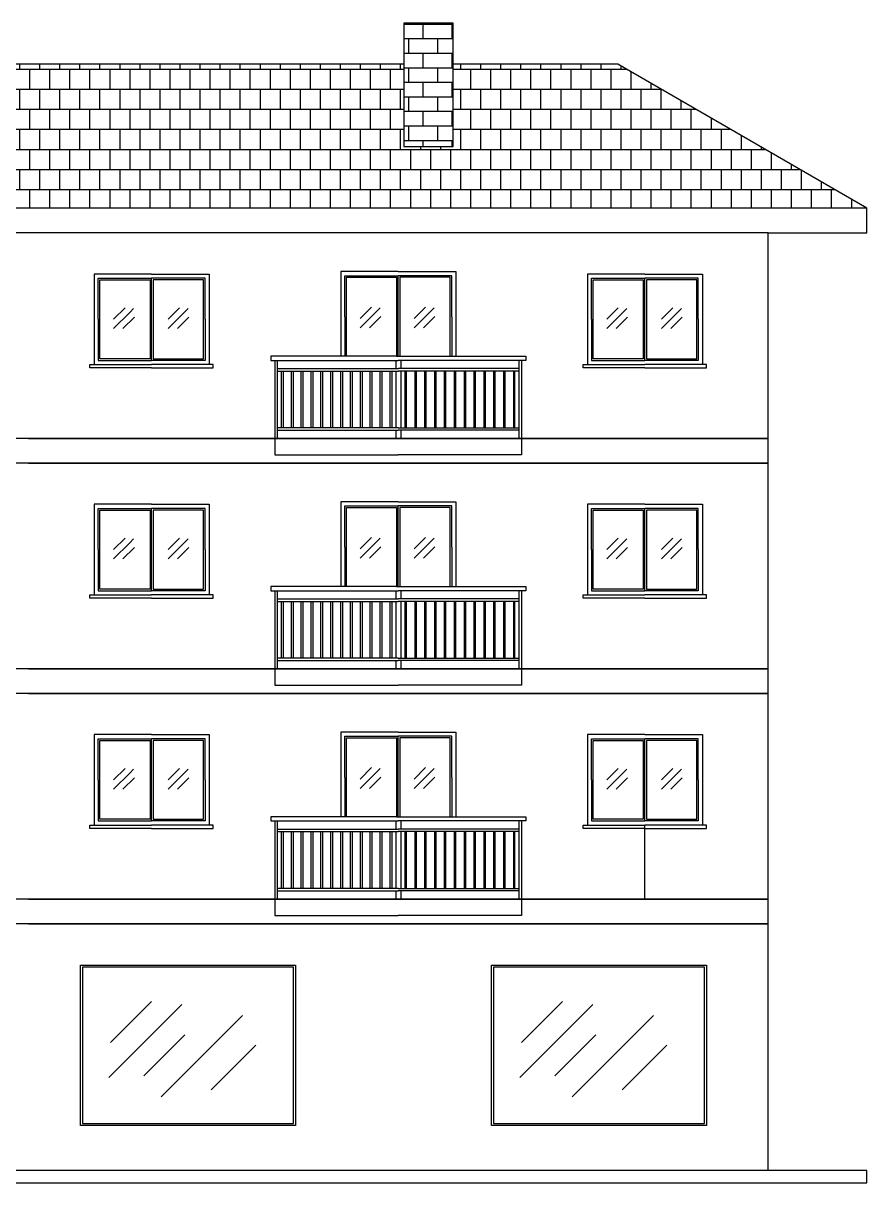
# Model space of a CAD drawing. Header units: millimetres. Extents: x -905 to 1335, y 182 to 1592.
# Drawn here: x 309 to 1335, y 182 to 1592 of the extents above; entities that cross this region are included whole.
import ezdxf

# ---------------------------------------------------------------- set-up
doc = ezdxf.new("R2010")
doc.units = ezdxf.units.MM

msp = doc.modelspace()

# ---------------------------------------------------------------- hatches: boundary and pattern name
h = msp.add_hatch()
h.set_pattern_fill('AR-B816', color=256, scale=0.087)
h.paths.add_polyline_path([(-341.7, 1542.1), (-341.7, 1592.1), (-401.7, 1592.1), (-401.7, 1542.1), (-401.7, 1442.1), (-341.7, 1442.1)])
h.paths.add_polyline_path([(832.1, 1592.1), (772.1, 1592.1), (772.1, 1542.1), (772.1, 1442.1), (832.1, 1442.1), (832.1, 1542.1)])
h = msp.add_hatch()
h.set_pattern_fill('AR-B88', color=256, scale=0.12)
h.paths.add_polyline_path([(1032.1, 1542.1), (832.1, 1542.1), (832.1, 1442.1), (772.1, 1442.1), (772.1, 1542.1), (215.2, 1542.1), (-341.7, 1542.1), (-341.7, 1442.1), (-401.7, 1442.1), (-401.7, 1542.1), (-601.7, 1542.1), (-904.8, 1367.1), (215.2, 1367.1), (1335.2, 1367.1)])

# ---------------------------------------------------------------- linework, layer by layer
for p, q in [((832.1, 1592.1), (772.1, 1592.1)), ((772.1, 1592.1), (772.1, 1542.1)), ((832.1, 1542.1), (832.1, 1592.1)), ((772.1, 1542.1), (215.2, 1542.1)), ((772.1, 1542.1), (772.1, 1442.1)), ((1032.1, 1542.1), (832.1, 1542.1)), ((832.1, 1442.1), (832.1, 1542.1)), ((1335.2, 1367.1), (1032.1, 1542.1)), ((772.1, 1442.1), (832.1, 1442.1)), ((1335.2, 1367.1), (215.2, 1367.1)), ((1335.2, 1337.1), (1335.2, 1367.1)), ((1215.2, 1337.1), (215.2, 1337.1)), ((1215.2, 1087.1), (1215.2, 1337.1)), ((1215.2, 1337.1), (1335.2, 1337.1)), ((465.2, 1287.1), (395.2, 1287.1)), ((395.2, 1287.1), (395.2, 1177.1)), ((465.2, 1287.1), (535.2, 1287.1)), ((535.2, 1287.1), (535.2, 1177.1)), ((765.2, 1290.1), (695.2, 1290.1)), ((695.2, 1290.1), (695.2, 1187.1)), ((700.2, 1235.1), (700.2, 1285.1)), ((700.2, 1285.1), (765.2, 1285.1)), ((702.2, 1235.1), (702.2, 1283.1)), ((702.2, 1283.1), (763.2, 1283.1)), ((763.2, 1283.1), (763.2, 1187.1)), ((765.2, 1290.1), (835.2, 1290.1)), ((765.2, 1187.1), (765.2, 1285.1)), ((765.2, 1187.1), (765.2, 1285.1)), ((765.2, 1187.1), (765.2, 1285.1)), ((830.2, 1285.1), (765.2, 1285.1)), ((765.2, 1187.1), (765.2, 1285.1)), ((828.2, 1283.1), (767.2, 1283.1)), ((767.2, 1283.1), (767.2, 1187.1)), ((828.2, 1235.1), (828.2, 1283.1)), ((830.2, 1235.1), (830.2, 1285.1)), ((835.2, 1290.1), (835.2, 1187.1)), ((1065.2, 1287.1), (995.2, 1287.1)), ((995.2, 1287.1), (995.2, 1177.1)), ((1065.2, 1287.1), (1135.2, 1287.1)), ((1135.2, 1287.1), (1135.2, 1177.1)), ((400.2, 1232.1), (400.2, 1282.1)), ((400.2, 1282.1), (465.2, 1282.1)), ((402.2, 1232.1), (402.2, 1280.1)), ((402.2, 1280.1), (463.2, 1280.1)), ((463.2, 1280.1), (463.2, 1184.1)), ((465.2, 1182.1), (465.2, 1282.1)), ((465.2, 1182.1), (465.2, 1282.1)), ((530.2, 1282.1), (465.2, 1282.1)), ((528.2, 1280.1), (467.2, 1280.1)), ((467.2, 1280.1), (467.2, 1184.1)), ((528.2, 1232.1), (528.2, 1280.1)), ((530.2, 1232.1), (530.2, 1282.1)), ((1000.2, 1232.1), (1000.2, 1282.1)), ((1000.2, 1282.1), (1065.2, 1282.1)), ((1002.2, 1232.1), (1002.2, 1280.1)), ((1002.2, 1280.1), (1063.2, 1280.1)), ((1063.2, 1280.1), (1063.2, 1184.1)), ((1065.2, 1182.1), (1065.2, 1282.1)), ((1065.2, 1182.1), (1065.2, 1282.1)), ((1130.2, 1282.1), (1065.2, 1282.1)), ((1128.2, 1280.1), (1067.2, 1280.1)), ((1067.2, 1280.1), (1067.2, 1184.1)), ((1128.2, 1232.1), (1128.2, 1280.1)), ((1130.2, 1232.1), (1130.2, 1282.1)), ((419, 1232.1), (432.8, 1245.9)), ((438.5, 1240.2), (443.3, 1245.1)), ((485.3, 1232.1), (499.2, 1245.9)), ((504.8, 1240.2), (509.7, 1245.1)), ((718.9, 1233), (732.7, 1246.9)), ((738.4, 1241.2), (718.9, 1221.7)), ((738.4, 1241.2), (743.2, 1246)), ((784.6, 1233), (798.4, 1246.9)), ((804.1, 1241.2), (784.6, 1221.7)), ((804.1, 1241.2), (808.9, 1246)), ((1019, 1232.1), (1032.8, 1245.9)), ((1038.5, 1240.2), (1043.3, 1245.1)), ((1085.3, 1232.1), (1099.2, 1245.9)), ((1104.8, 1240.2), (1109.7, 1245.1)), ((400.2, 1232.1), (400.2, 1182.1)), ((402.2, 1184.1), (402.2, 1232.1)), ((438.5, 1240.2), (419, 1220.7)), ((444.2, 1234.6), (430.3, 1220.7)), ((504.8, 1240.2), (485.3, 1220.7)), ((510.5, 1234.6), (496.6, 1220.7)), ((528.2, 1184.1), (528.2, 1232.1)), ((530.2, 1232.1), (530.2, 1182.1)), ((700.2, 1235.1), (700.2, 1187.1)), ((702.2, 1187.1), (702.2, 1235.1)), ((744.1, 1235.5), (730.2, 1221.7)), ((809.8, 1235.5), (795.9, 1221.7)), ((828.2, 1187.1), (828.2, 1235.1)), ((830.2, 1235.1), (830.2, 1187.1)), ((1000.2, 1232.1), (1000.2, 1182.1)), ((1002.2, 1184.1), (1002.2, 1232.1)), ((1038.5, 1240.2), (1019, 1220.7)), ((1044.2, 1234.6), (1030.3, 1220.7)), ((1104.8, 1240.2), (1085.3, 1220.7)), ((1110.5, 1234.6), (1096.6, 1220.7)), ((1128.2, 1184.1), (1128.2, 1232.1)), ((1130.2, 1232.1), (1130.2, 1182.1)), ((760.2, 1187.1), (610.2, 1187.1)), ((610.2, 1187.1), (610.2, 1182.1)), ((763.2, 1187.1), (702.2, 1187.1)), ((763.2, 1187.1), (767.2, 1187.1)), ((767.2, 1187.1), (828.2, 1187.1)), ((770.2, 1187.1), (920.2, 1187.1)), ((920.2, 1187.1), (920.2, 1182.1)), ((390.2, 1173.1), (390.2, 1177.1)), ((390.2, 1177.1), (465.2, 1177.1)), ((465.2, 1173.1), (390.2, 1173.1)), ((400.2, 1182.1), (465.2, 1182.1)), ((463.2, 1184.1), (402.2, 1184.1)), ((530.2, 1182.1), (465.2, 1182.1)), ((540.2, 1177.1), (465.2, 1177.1)), ((465.2, 1173.1), (540.2, 1173.1)), ((467.2, 1184.1), (528.2, 1184.1)), ((540.2, 1173.1), (540.2, 1177.1)), ((610.2, 1182.1), (765.2, 1182.1)), ((615.2, 1182.1), (615.2, 1087.1)), ((618.2, 1087.1), (618.2, 1182.1)), ((618.2, 1172.1), (765.2, 1172.1)), ((762.2, 1182.1), (762.2, 1172.1)), ((920.2, 1182.1), (765.2, 1182.1)), ((912.2, 1172.1), (765.2, 1172.1)), ((768.2, 1182.1), (768.2, 1172.1)), ((912.2, 1087.1), (912.2, 1182.1)), ((915.2, 1182.1), (915.2, 1087.1)), ((990.2, 1173.1), (990.2, 1177.1)), ((990.2, 1177.1), (1065.2, 1177.1)), ((1065.2, 1173.1), (990.2, 1173.1)), ((1000.2, 1182.1), (1065.2, 1182.1)), ((1063.2, 1184.1), (1002.2, 1184.1)), ((1130.2, 1182.1), (1065.2, 1182.1)), ((1140.2, 1177.1), (1065.2, 1177.1)), ((1065.2, 1173.1), (1140.2, 1173.1)), ((1067.2, 1184.1), (1128.2, 1184.1)), ((1140.2, 1173.1), (1140.2, 1177.1)), ((618.2, 1169.1), (765.2, 1169.1)), ((623.2, 1100.1), (623.2, 1169.1)), ((625.2, 1169.1), (625.2, 1100.1)), ((635.2, 1100.1), (635.2, 1169.1)), ((637.2, 1169.1), (637.2, 1100.1)), ((647.2, 1100.1), (647.2, 1169.1)), ((649.2, 1169.1), (649.2, 1100.1)), ((659.2, 1100.1), (659.2, 1169.1)), ((661.2, 1169.1), (661.2, 1100.1)), ((671.2, 1100.1), (671.2, 1169.1)), ((673.2, 1169.1), (673.2, 1100.1)), ((683.2, 1100.1), (683.2, 1169.1)), ((685.2, 1169.1), (685.2, 1100.1)), ((695.2, 1100.1), (695.2, 1169.1)), ((697.2, 1169.1), (697.2, 1100.1)), ((707.2, 1100.1), (707.2, 1169.1)), ((709.2, 1169.1), (709.2, 1100.1)), ((719.2, 1100.1), (719.2, 1169.1)), ((721.2, 1169.1), (721.2, 1100.1)), ((731.2, 1100.1), (731.2, 1169.1)), ((733.2, 1169.1), (733.2, 1100.1)), ((743.2, 1100.1), (743.2, 1169.1)), ((745.2, 1169.1), (745.2, 1100.1)), ((755.2, 1100.1), (755.2, 1169.1)), ((757.2, 1169.1), (757.2, 1100.1)), ((757.2, 1169.1), (757.2, 1100.1)), ((762.2, 1169.1), (762.2, 1100.1)), ((912.2, 1169.1), (765.2, 1169.1)), ((768.2, 1169.1), (768.2, 1100.1)), ((773.2, 1169.1), (773.2, 1100.1)), ((773.2, 1169.1), (773.2, 1100.1)), ((775.2, 1100.1), (775.2, 1169.1)), ((785.2, 1169.1), (785.2, 1100.1)), ((787.2, 1100.1), (787.2, 1169.1)), ((797.2, 1169.1), (797.2, 1100.1)), ((799.2, 1100.1), (799.2, 1169.1)), ((809.2, 1169.1), (809.2, 1100.1)), ((811.2, 1100.1), (811.2, 1169.1)), ((821.2, 1169.1), (821.2, 1100.1)), ((823.2, 1100.1), (823.2, 1169.1)), ((833.2, 1169.1), (833.2, 1100.1)), ((835.2, 1100.1), (835.2, 1169.1)), ((845.2, 1169.1), (845.2, 1100.1)), ((847.2, 1100.1), (847.2, 1169.1)), ((857.2, 1169.1), (857.2, 1100.1)), ((859.2, 1100.1), (859.2, 1169.1)), ((869.2, 1169.1), (869.2, 1100.1)), ((871.2, 1100.1), (871.2, 1169.1)), ((881.2, 1169.1), (881.2, 1100.1)), ((883.2, 1100.1), (883.2, 1169.1)), ((893.2, 1169.1), (893.2, 1100.1)), ((895.2, 1100.1), (895.2, 1169.1)), ((905.2, 1169.1), (905.2, 1100.1)), ((907.2, 1100.1), (907.2, 1169.1)), ((765.2, 1100.1), (618.2, 1100.1)), ((765.2, 1100.1), (912.2, 1100.1)), ((1215.2, 1087.1), (215.2, 1087.1)), ((315.2, 1087.1), (1215.2, 1087.1)), ((315.2, 1087.1), (1215.2, 1087.1)), ((465.2, 1087.1), (765.2, 1087.1)), ((615.2, 1087.1), (618.2, 1087.1)), ((615.2, 1087.1), (615.2, 1067.1)), ((618.2, 1097.1), (765.2, 1097.1)), ((618.2, 1087.1), (765.2, 1087.1)), ((762.2, 1097.1), (762.2, 1087.1)), ((912.2, 1097.1), (765.2, 1097.1)), ((912.2, 1087.1), (765.2, 1087.1)), ((768.2, 1097.1), (768.2, 1087.1)), ((915.2, 1087.1), (912.2, 1087.1)), ((915.2, 1087.1), (915.2, 1067.1)), ((1215.2, 1057.1), (1215.2, 1087.1)), ((615.2, 1067.1), (765.2, 1067.1)), ((915.2, 1067.1), (765.2, 1067.1)), ((1215.2, 1057.1), (215.2, 1057.1)), ((315.2, 1057.1), (1215.2, 1057.1)), ((1215.2, 807.1), (1215.2, 1057.1)), ((465.2, 1007.1), (395.2, 1007.1)), ((395.2, 1007.1), (395.2, 897.1)), ((400.2, 952.1), (400.2, 1002.1)), ((400.2, 1002.1), (465.2, 1002.1)), ((465.2, 1007.1), (535.2, 1007.1)), ((465.2, 902.1), (465.2, 1002.1)), ((465.2, 902.1), (465.2, 1002.1)), ((530.2, 1002.1), (465.2, 1002.1)), ((530.2, 952.1), (530.2, 1002.1)), ((535.2, 1007.1), (535.2, 897.1)), ((765.2, 1010.1), (695.2, 1010.1)), ((695.2, 1010.1), (695.2, 907.1)), ((700.2, 955.1), (700.2, 1005.1)), ((700.2, 1005.1), (765.2, 1005.1)), ((702.2, 955.1), (702.2, 1003.1)), ((702.2, 1003.1), (763.2, 1003.1)), ((763.2, 1003.1), (763.2, 907.1)), ((765.2, 1010.1), (835.2, 1010.1)), ((765.2, 907.1), (765.2, 1005.1)), ((765.2, 907.1), (765.2, 1005.1)), ((765.2, 907.1), (765.2, 1005.1)), ((830.2, 1005.1), (765.2, 1005.1)), ((765.2, 907.1), (765.2, 1005.1)), ((828.2, 1003.1), (767.2, 1003.1)), ((767.2, 1003.1), (767.2, 907.1)), ((828.2, 955.1), (828.2, 1003.1)), ((830.2, 955.1), (830.2, 1005.1)), ((835.2, 1010.1), (835.2, 907.1)), ((1065.2, 1007.1), (995.2, 1007.1)), ((995.2, 1007.1), (995.2, 897.1)), ((1000.2, 952.1), (1000.2, 1002.1)), ((1000.2, 1002.1), (1065.2, 1002.1)), ((1065.2, 1007.1), (1135.2, 1007.1)), ((1065.2, 902.1), (1065.2, 1002.1)), ((1065.2, 902.1), (1065.2, 1002.1)), ((1130.2, 1002.1), (1065.2, 1002.1)), ((1130.2, 952.1), (1130.2, 1002.1)), ((1135.2, 1007.1), (1135.2, 897.1)), ((402.2, 952.1), (402.2, 1000.1)), ((402.2, 1000.1), (463.2, 1000.1)), ((463.2, 1000.1), (463.2, 904.1)), ((528.2, 1000.1), (467.2, 1000.1)), ((467.2, 1000.1), (467.2, 904.1)), ((528.2, 952.1), (528.2, 1000.1)), ((1002.2, 952.1), (1002.2, 1000.1)), ((1002.2, 1000.1), (1063.2, 1000.1)), ((1063.2, 1000.1), (1063.2, 904.1)), ((1128.2, 1000.1), (1067.2, 1000.1)), ((1067.2, 1000.1), (1067.2, 904.1)), ((1128.2, 952.1), (1128.2, 1000.1)), ((419, 952.1), (432.8, 965.9)), ((438.5, 960.2), (419, 940.7)), ((438.5, 960.2), (443.3, 965.1)), ((485.3, 952.1), (499.2, 965.9)), ((504.8, 960.2), (485.3, 940.7)), ((504.8, 960.2), (509.7, 965.1)), ((718.9, 953), (732.7, 966.9)), ((738.4, 961.2), (718.9, 941.7)), ((738.4, 961.2), (743.2, 966)), ((784.6, 953), (798.4, 966.9)), ((804.1, 961.2), (784.6, 941.7)), ((804.1, 961.2), (808.9, 966)), ((1019, 952.1), (1032.8, 965.9)), ((1038.5, 960.2), (1019, 940.7)), ((1038.5, 960.2), (1043.3, 965.1)), ((1085.3, 952.1), (1099.2, 965.9)), ((1104.8, 960.2), (1085.3, 940.7)), ((1104.8, 960.2), (1109.7, 965.1)), ((400.2, 952.1), (400.2, 902.1)), ((402.2, 904.1), (402.2, 952.1)), ((444.2, 954.6), (430.3, 940.7)), ((510.5, 954.6), (496.6, 940.7)), ((528.2, 904.1), (528.2, 952.1)), ((530.2, 952.1), (530.2, 902.1)), ((700.2, 955.1), (700.2, 907.1)), ((702.2, 907.1), (702.2, 955.1)), ((744.1, 955.5), (730.2, 941.7)), ((809.8, 955.5), (795.9, 941.7)), ((828.2, 907.1), (828.2, 955.1)), ((830.2, 955.1), (830.2, 907.1)), ((1000.2, 952.1), (1000.2, 902.1)), ((1002.2, 904.1), (1002.2, 952.1)), ((1044.2, 954.6), (1030.3, 940.7)), ((1110.5, 954.6), (1096.6, 940.7)), ((1128.2, 904.1), (1128.2, 952.1)), ((1130.2, 952.1), (1130.2, 902.1)), ((463.2, 904.1), (402.2, 904.1)), ((467.2, 904.1), (528.2, 904.1)), ((760.2, 907.1), (610.2, 907.1)), ((610.2, 907.1), (610.2, 902.1)), ((763.2, 907.1), (702.2, 907.1)), ((763.2, 907.1), (767.2, 907.1)), ((767.2, 907.1), (828.2, 907.1)), ((770.2, 907.1), (920.2, 907.1)), ((920.2, 907.1), (920.2, 902.1)), ((1063.2, 904.1), (1002.2, 904.1)), ((1067.2, 904.1), (1128.2, 904.1)), ((390.2, 893.1), (390.2, 897.1)), ((390.2, 897.1), (465.2, 897.1)), ((465.2, 893.1), (390.2, 893.1)), ((400.2, 902.1), (465.2, 902.1)), ((530.2, 902.1), (465.2, 902.1)), ((540.2, 897.1), (465.2, 897.1)), ((465.2, 893.1), (540.2, 893.1)), ((540.2, 893.1), (540.2, 897.1)), ((610.2, 902.1), (765.2, 902.1)), ((615.2, 902.1), (615.2, 807.1)), ((618.2, 807.1), (618.2, 902.1)), ((618.2, 892.1), (765.2, 892.1)), ((618.2, 889.1), (765.2, 889.1)), ((623.2, 820.1), (623.2, 889.1)), ((625.2, 889.1), (625.2, 820.1)), ((635.2, 820.1), (635.2, 889.1)), ((637.2, 889.1), (637.2, 820.1)), ((647.2, 820.1), (647.2, 889.1)), ((649.2, 889.1), (649.2, 820.1)), ((659.2, 820.1), (659.2, 889.1)), ((661.2, 889.1), (661.2, 820.1)), ((671.2, 820.1), (671.2, 889.1)), ((673.2, 889.1), (673.2, 820.1)), ((683.2, 820.1), (683.2, 889.1)), ((685.2, 889.1), (685.2, 820.1)), ((695.2, 820.1), (695.2, 889.1)), ((697.2, 889.1), (697.2, 820.1)), ((707.2, 820.1), (707.2, 889.1)), ((709.2, 889.1), (709.2, 820.1)), ((719.2, 820.1), (719.2, 889.1)), ((721.2, 889.1), (721.2, 820.1)), ((731.2, 820.1), (731.2, 889.1)), ((733.2, 889.1), (733.2, 820.1)), ((743.2, 820.1), (743.2, 889.1)), ((745.2, 889.1), (745.2, 820.1)), ((755.2, 820.1), (755.2, 889.1)), ((757.2, 889.1), (757.2, 820.1)), ((757.2, 889.1), (757.2, 820.1)), ((762.2, 902.1), (762.2, 892.1)), ((762.2, 889.1), (762.2, 820.1)), ((920.2, 902.1), (765.2, 902.1)), ((912.2, 892.1), (765.2, 892.1)), ((912.2, 889.1), (765.2, 889.1)), ((768.2, 902.1), (768.2, 892.1)), ((768.2, 889.1), (768.2, 820.1)), ((773.2, 889.1), (773.2, 820.1)), ((773.2, 889.1), (773.2, 820.1)), ((775.2, 820.1), (775.2, 889.1)), ((785.2, 889.1), (785.2, 820.1)), ((787.2, 820.1), (787.2, 889.1)), ((797.2, 889.1), (797.2, 820.1)), ((799.2, 820.1), (799.2, 889.1)), ((809.2, 889.1), (809.2, 820.1)), ((811.2, 820.1), (811.2, 889.1)), ((821.2, 889.1), (821.2, 820.1)), ((823.2, 820.1), (823.2, 889.1)), ((833.2, 889.1), (833.2, 820.1)), ((835.2, 820.1), (835.2, 889.1)), ((845.2, 889.1), (845.2, 820.1)), ((847.2, 820.1), (847.2, 889.1)), ((857.2, 889.1), (857.2, 820.1)), ((859.2, 820.1), (859.2, 889.1)), ((869.2, 889.1), (869.2, 820.1)), ((871.2, 820.1), (871.2, 889.1)), ((881.2, 889.1), (881.2, 820.1)), ((883.2, 820.1), (883.2, 889.1)), ((893.2, 889.1), (893.2, 820.1)), ((895.2, 820.1), (895.2, 889.1)), ((905.2, 889.1), (905.2, 820.1)), ((907.2, 820.1), (907.2, 889.1)), ((912.2, 807.1), (912.2, 902.1)), ((915.2, 902.1), (915.2, 807.1)), ((990.2, 893.1), (990.2, 897.1)), ((990.2, 897.1), (1065.2, 897.1)), ((1065.2, 893.1), (990.2, 893.1)), ((1000.2, 902.1), (1065.2, 902.1)), ((1130.2, 902.1), (1065.2, 902.1)), ((1140.2, 897.1), (1065.2, 897.1)), ((1065.2, 893.1), (1140.2, 893.1)), ((1140.2, 893.1), (1140.2, 897.1)), ((765.2, 820.1), (618.2, 820.1)), ((765.2, 820.1), (912.2, 820.1)), ((1215.2, 807.1), (215.2, 807.1)), ((315.2, 807.1), (1215.2, 807.1)), ((315.2, 807.1), (1215.2, 807.1)), ((465.2, 807.1), (765.2, 807.1)), ((615.2, 807.1), (618.2, 807.1)), ((615.2, 807.1), (615.2, 787.1)), ((618.2, 817.1), (765.2, 817.1)), ((618.2, 807.1), (765.2, 807.1)), ((762.2, 817.1), (762.2, 807.1)), ((912.2, 817.1), (765.2, 817.1)), ((912.2, 807.1), (765.2, 807.1)), ((768.2, 817.1), (768.2, 807.1)), ((915.2, 807.1), (912.2, 807.1)), ((915.2, 807.1), (915.2, 787.1)), ((1215.2, 777.1), (1215.2, 807.1)), ((1215.2, 777.1), (215.2, 777.1)), ((315.2, 777.1), (1215.2, 777.1)), ((615.2, 787.1), (765.2, 787.1)), ((915.2, 787.1), (765.2, 787.1)), ((1215.2, 527.1), (1215.2, 777.1)), ((465.2, 727.1), (395.2, 727.1)), ((395.2, 727.1), (395.2, 617.1)), ((400.2, 672.1), (400.2, 722.1)), ((400.2, 722.1), (465.2, 722.1)), ((402.2, 672.1), (402.2, 720.1)), ((402.2, 720.1), (463.2, 720.1)), ((463.2, 720.1), (463.2, 624.1)), ((465.2, 727.1), (535.2, 727.1)), ((465.2, 622.1), (465.2, 722.1)), ((465.2, 622.1), (465.2, 722.1)), ((530.2, 722.1), (465.2, 722.1)), ((528.2, 720.1), (467.2, 720.1)), ((467.2, 720.1), (467.2, 624.1)), ((528.2, 672.1), (528.2, 720.1)), ((530.2, 672.1), (530.2, 722.1)), ((535.2, 727.1), (535.2, 617.1)), ((765.2, 730.1), (695.2, 730.1)), ((695.2, 730.1), (695.2, 627.1)), ((700.2, 675.1), (700.2, 725.1)), ((700.2, 725.1), (765.2, 725.1)), ((702.2, 675.1), (702.2, 723.1)), ((702.2, 723.1), (763.2, 723.1)), ((763.2, 723.1), (763.2, 627.1)), ((765.2, 730.1), (835.2, 730.1)), ((765.2, 627.1), (765.2, 725.1)), ((765.2, 627.1), (765.2, 725.1)), ((765.2, 627.1), (765.2, 725.1)), ((830.2, 725.1), (765.2, 725.1)), ((765.2, 627.1), (765.2, 725.1)), ((828.2, 723.1), (767.2, 723.1)), ((767.2, 723.1), (767.2, 627.1)), ((828.2, 675.1), (828.2, 723.1)), ((830.2, 675.1), (830.2, 725.1)), ((835.2, 730.1), (835.2, 627.1)), ((1065.2, 727.1), (995.2, 727.1)), ((995.2, 727.1), (995.2, 617.1)), ((1000.2, 672.1), (1000.2, 722.1)), ((1000.2, 722.1), (1065.2, 722.1)), ((1002.2, 672.1), (1002.2, 720.1)), ((1002.2, 720.1), (1063.2, 720.1)), ((1063.2, 720.1), (1063.2, 624.1)), ((1065.2, 727.1), (1135.2, 727.1)), ((1065.2, 622.1), (1065.2, 722.1)), ((1065.2, 622.1), (1065.2, 722.1)), ((1130.2, 722.1), (1065.2, 722.1)), ((1128.2, 720.1), (1067.2, 720.1)), ((1067.2, 720.1), (1067.2, 624.1)), ((1128.2, 672.1), (1128.2, 720.1)), ((1130.2, 672.1), (1130.2, 722.1)), ((1135.2, 727.1), (1135.2, 617.1)), ((419, 672.1), (432.8, 685.9)), ((438.5, 680.2), (419, 660.7)), ((438.5, 680.2), (443.3, 685.1)), ((485.3, 672.1), (499.2, 685.9)), ((504.8, 680.2), (485.3, 660.7)), ((504.8, 680.2), (509.7, 685.1)), ((718.9, 673), (732.7, 686.9)), ((738.4, 681.2), (718.9, 661.7)), ((738.4, 681.2), (743.2, 686)), ((784.6, 673), (798.4, 686.9)), ((804.1, 681.2), (784.6, 661.7)), ((804.1, 681.2), (808.9, 686)), ((1019, 672.1), (1032.8, 685.9)), ((1038.5, 680.2), (1019, 660.7)), ((1038.5, 680.2), (1043.3, 685.1)), ((1085.3, 672.1), (1099.2, 685.9)), ((1104.8, 680.2), (1085.3, 660.7)), ((1104.8, 680.2), (1109.7, 685.1)), ((400.2, 672.1), (400.2, 622.1)), ((402.2, 624.1), (402.2, 672.1)), ((444.2, 674.6), (430.3, 660.7)), ((510.5, 674.6), (496.6, 660.7)), ((528.2, 624.1), (528.2, 672.1)), ((530.2, 672.1), (530.2, 622.1)), ((700.2, 675.1), (700.2, 627.1)), ((702.2, 627.1), (702.2, 675.1)), ((744.1, 675.5), (730.2, 661.7)), ((809.8, 675.5), (795.9, 661.7)), ((828.2, 627.1), (828.2, 675.1)), ((830.2, 675.1), (830.2, 627.1)), ((1000.2, 672.1), (1000.2, 622.1)), ((1002.2, 624.1), (1002.2, 672.1)), ((1044.2, 674.6), (1030.3, 660.7)), ((1110.5, 674.6), (1096.6, 660.7)), ((1128.2, 624.1), (1128.2, 672.1)), ((1130.2, 672.1), (1130.2, 622.1)), ((400.2, 622.1), (465.2, 622.1)), ((463.2, 624.1), (402.2, 624.1)), ((530.2, 622.1), (465.2, 622.1)), ((467.2, 624.1), (528.2, 624.1)), ((760.2, 627.1), (610.2, 627.1)), ((610.2, 627.1), (610.2, 622.1)), ((610.2, 622.1), (765.2, 622.1)), ((615.2, 622.1), (615.2, 527.1)), ((618.2, 527.1), (618.2, 622.1)), ((763.2, 627.1), (702.2, 627.1)), ((762.2, 622.1), (762.2, 612.1)), ((763.2, 627.1), (767.2, 627.1)), ((920.2, 622.1), (765.2, 622.1)), ((767.2, 627.1), (828.2, 627.1)), ((768.2, 622.1), (768.2, 612.1)), ((770.2, 627.1), (920.2, 627.1)), ((912.2, 527.1), (912.2, 622.1)), ((915.2, 622.1), (915.2, 527.1)), ((920.2, 627.1), (920.2, 622.1)), ((1000.2, 622.1), (1065.2, 622.1)), ((1063.2, 624.1), (1002.2, 624.1)), ((1130.2, 622.1), (1065.2, 622.1)), ((1067.2, 624.1), (1128.2, 624.1)), ((390.2, 613.1), (390.2, 617.1)), ((390.2, 617.1), (465.2, 617.1)), ((465.2, 613.1), (390.2, 613.1)), ((540.2, 617.1), (465.2, 617.1)), ((465.2, 613.1), (540.2, 613.1)), ((540.2, 613.1), (540.2, 617.1)), ((618.2, 612.1), (765.2, 612.1)), ((618.2, 609.1), (765.2, 609.1)), ((623.2, 540.1), (623.2, 609.1)), ((625.2, 609.1), (625.2, 540.1)), ((635.2, 540.1), (635.2, 609.1)), ((637.2, 609.1), (637.2, 540.1)), ((647.2, 540.1), (647.2, 609.1)), ((649.2, 609.1), (649.2, 540.1)), ((659.2, 540.1), (659.2, 609.1)), ((661.2, 609.1), (661.2, 540.1)), ((671.2, 540.1), (671.2, 609.1)), ((673.2, 609.1), (673.2, 540.1)), ((683.2, 540.1), (683.2, 609.1)), ((685.2, 609.1), (685.2, 540.1)), ((695.2, 540.1), (695.2, 609.1)), ((697.2, 609.1), (697.2, 540.1)), ((707.2, 540.1), (707.2, 609.1)), ((709.2, 609.1), (709.2, 540.1)), ((719.2, 540.1), (719.2, 609.1)), ((721.2, 609.1), (721.2, 540.1)), ((731.2, 540.1), (731.2, 609.1)), ((733.2, 609.1), (733.2, 540.1)), ((743.2, 540.1), (743.2, 609.1)), ((745.2, 609.1), (745.2, 540.1)), ((755.2, 540.1), (755.2, 609.1)), ((757.2, 609.1), (757.2, 540.1)), ((757.2, 609.1), (757.2, 540.1)), ((762.2, 609.1), (762.2, 540.1)), ((912.2, 612.1), (765.2, 612.1)), ((912.2, 609.1), (765.2, 609.1)), ((768.2, 609.1), (768.2, 540.1)), ((773.2, 609.1), (773.2, 540.1)), ((773.2, 609.1), (773.2, 540.1)), ((775.2, 540.1), (775.2, 609.1)), ((785.2, 609.1), (785.2, 540.1)), ((787.2, 540.1), (787.2, 609.1)), ((797.2, 609.1), (797.2, 540.1)), ((799.2, 540.1), (799.2, 609.1)), ((809.2, 609.1), (809.2, 540.1)), ((811.2, 540.1), (811.2, 609.1)), ((821.2, 609.1), (821.2, 540.1)), ((823.2, 540.1), (823.2, 609.1)), ((833.2, 609.1), (833.2, 540.1)), ((835.2, 540.1), (835.2, 609.1)), ((845.2, 609.1), (845.2, 540.1)), ((847.2, 540.1), (847.2, 609.1)), ((857.2, 609.1), (857.2, 540.1)), ((859.2, 540.1), (859.2, 609.1)), ((869.2, 609.1), (869.2, 540.1)), ((871.2, 540.1), (871.2, 609.1)), ((881.2, 609.1), (881.2, 540.1)), ((883.2, 540.1), (883.2, 609.1)), ((893.2, 609.1), (893.2, 540.1)), ((895.2, 540.1), (895.2, 609.1)), ((905.2, 609.1), (905.2, 540.1)), ((907.2, 540.1), (907.2, 609.1)), ((990.2, 613.1), (990.2, 617.1)), ((990.2, 617.1), (1065.2, 617.1)), ((1065.2, 613.1), (990.2, 613.1)), ((1065.2, 527.1), (1065.2, 617.1)), ((1140.2, 617.1), (1065.2, 617.1)), ((1065.2, 613.1), (1140.2, 613.1)), ((1140.2, 613.1), (1140.2, 617.1)), ((765.2, 540.1), (618.2, 540.1)), ((618.2, 537.1), (765.2, 537.1)), ((762.2, 537.1), (762.2, 527.1)), ((765.2, 540.1), (912.2, 540.1)), ((912.2, 537.1), (765.2, 537.1)), ((768.2, 537.1), (768.2, 527.1)), ((1215.2, 527.1), (215.2, 527.1)), ((315.2, 527.1), (1215.2, 527.1)), ((465.2, 527.1), (765.2, 527.1)), ((615.2, 527.1), (618.2, 527.1)), ((615.2, 527.1), (615.2, 507.1)), ((618.2, 527.1), (765.2, 527.1)), ((912.2, 527.1), (765.2, 527.1)), ((915.2, 527.1), (912.2, 527.1)), ((915.2, 527.1), (915.2, 507.1)), ((1215.2, 527.1), (1065.2, 527.1)), ((1215.2, 497.1), (1215.2, 527.1)), ((1215.2, 497.1), (215.2, 497.1)), ((315.2, 497.1), (1215.2, 497.1)), ((615.2, 507.1), (765.2, 507.1)), ((915.2, 507.1), (765.2, 507.1)), ((1215.2, 197.1), (1215.2, 497.1)), ((509.5, 444.3), (381.2, 444.3)), ((381.2, 444.3), (381.2, 254.1)), ((637.8, 444.3), (509.5, 444.3)), ((637.8, 254.1), (637.8, 444.3)), ((1009.5, 444.3), (881.2, 444.3)), ((881.2, 444.3), (881.2, 254.1)), ((1137.8, 444.3), (1009.5, 444.3)), ((1137.8, 254.1), (1137.8, 444.3)), ((415.1, 352.7), (465, 402.6)), ((485.2, 382.4), (501.9, 399.1)), ((915.1, 352.7), (965, 402.6)), ((985.2, 382.4), (1001.9, 399.1)), ((485.2, 382.4), (413.1, 310.3)), ((476.6, 286.5), (575.7, 385.7)), ((985.2, 382.4), (913.1, 310.3)), ((976.6, 286.5), (1075.7, 385.7)), ((505.4, 362.2), (455.5, 312.3)), ((1005.4, 362.2), (955.5, 312.3)), ((537.6, 295.2), (591.8, 349.5)), ((1037.6, 295.2), (1091.8, 349.5)), ((381.2, 254.1), (637.8, 254.1)), ((881.2, 254.1), (1137.8, 254.1)), ((1215.2, 197.1), (215.2, 197.1)), ((1335.2, 197.1), (1215.2, 197.1)), ((1335.2, 182.1), (1335.2, 197.1)), ((215.2, 182.1), (1215.2, 182.1)), ((1215.2, 182.1), (1335.2, 182.1))]:
    msp.add_line(p, q)
for points in [[(378.7, 446.8), (640.3, 446.8), (640.3, 251.6), (378.7, 251.6)], [(878.7, 446.8), (1140.3, 446.8), (1140.3, 251.6), (878.7, 251.6)]]:
    msp.add_lwpolyline(points, close=True)

doc.saveas('drawing.dxf')
